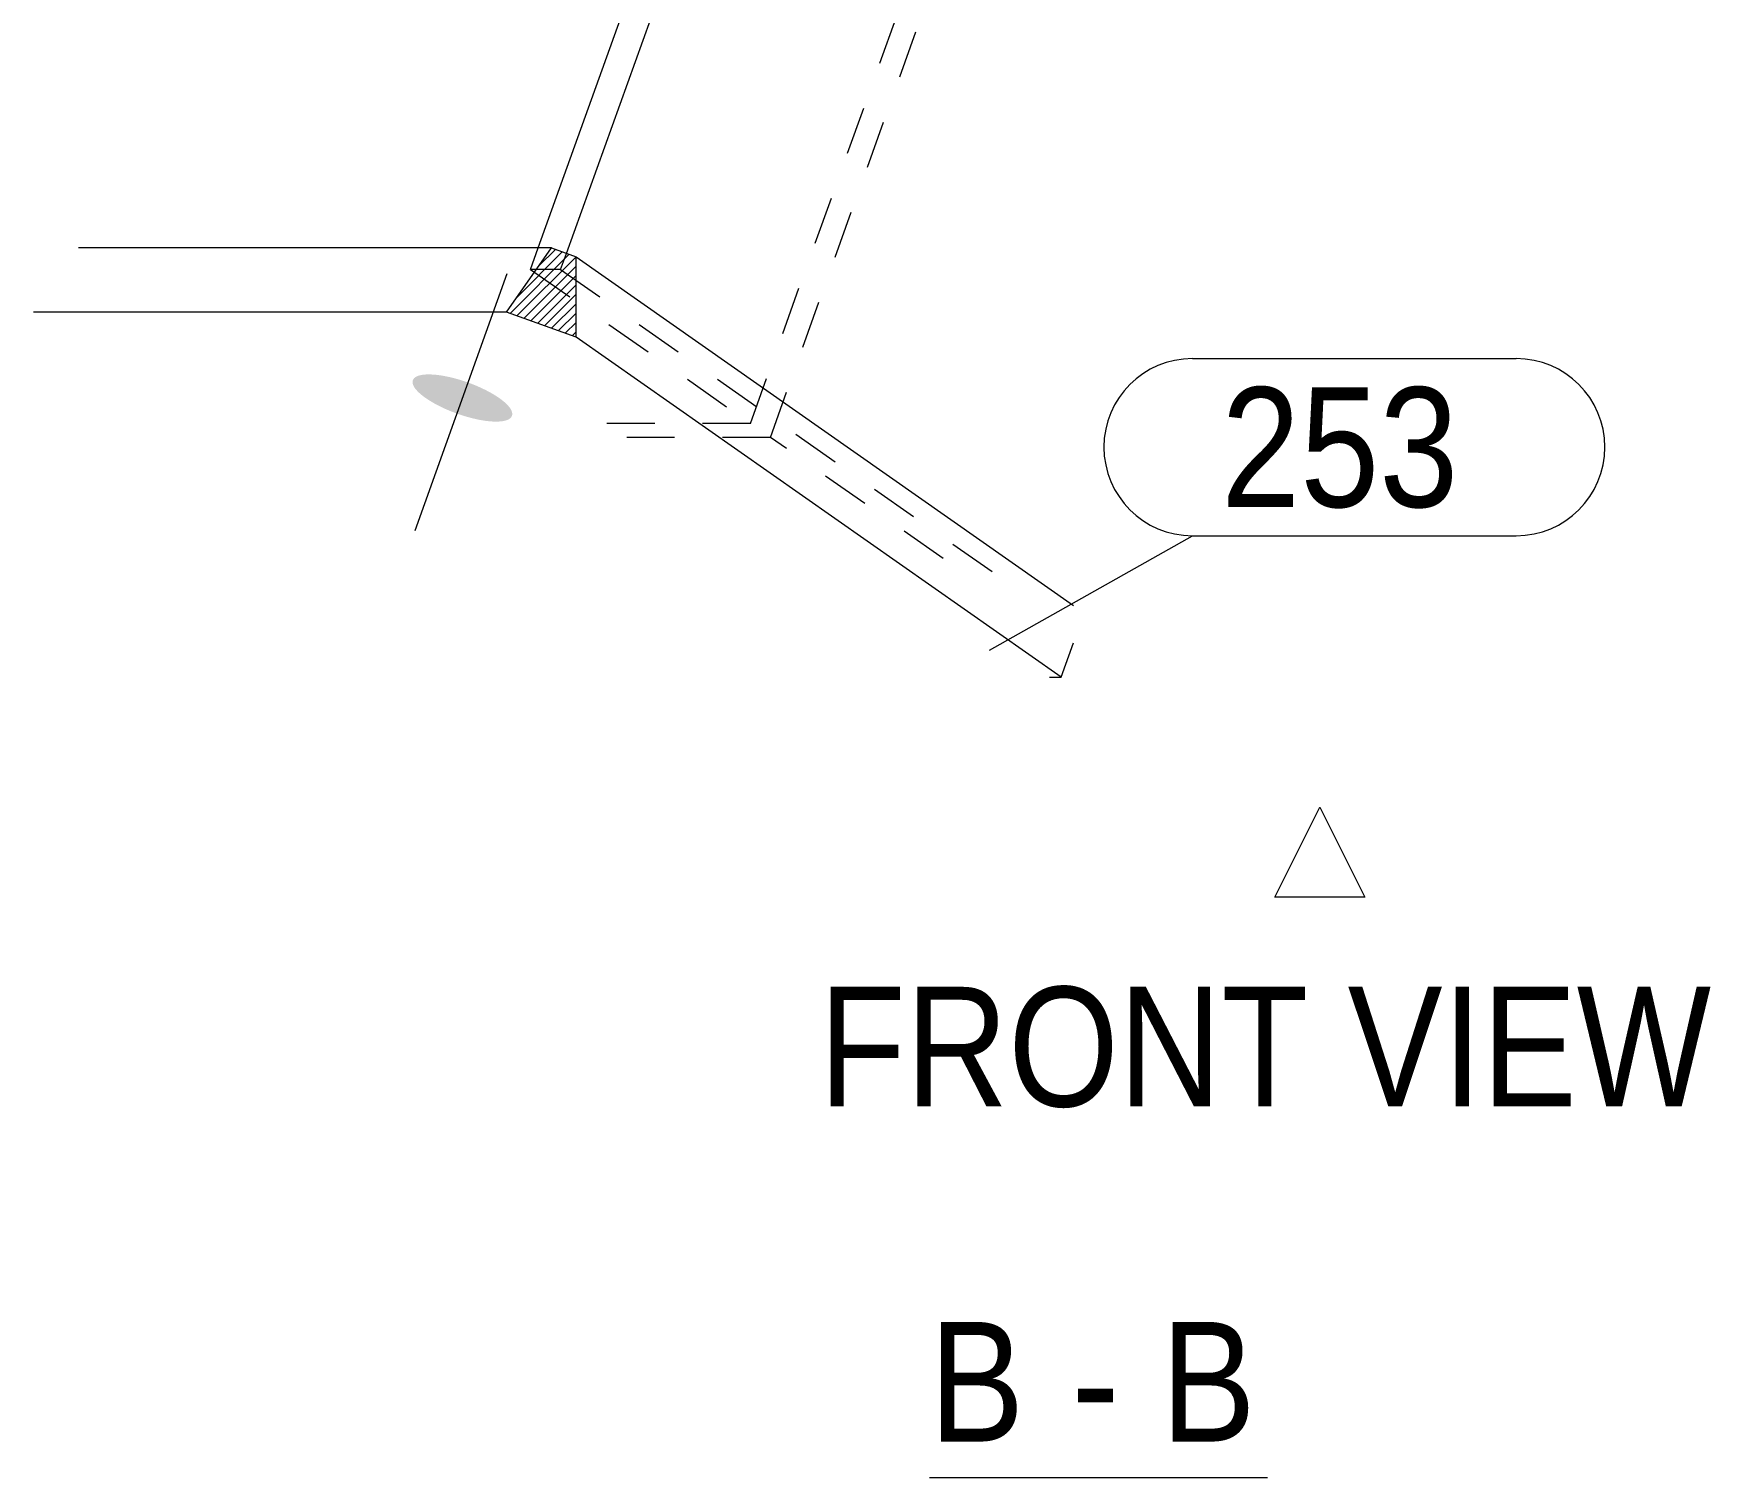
# Model space of a CAD drawing. Header units: millimetres. Extents: x 2 to 579, y 1 to 825.
# Drawn here: x 213.41 to 248.43, y 739.49 to 769.65 of the extents above; entities that cross this region are included whole.
import ezdxf

# ---------------------------------------------------------------- set-up
doc = ezdxf.new("R2010")
doc.units = ezdxf.units.MM
doc.linetypes.add('XKITLINE00', pattern=[0])
doc.linetypes.add('XKITLINE01', pattern=[4, 1, -1, 1, -1])
for name, color, linetype, lineweight in [('Bolt', 3, 'Continuous', 0), ('OtherObjectType', 7, 'Continuous', 0), ('Part', 2, 'Continuous', 0), ('PartMark', 7, 'Continuous', 0)]:
    doc.layers.add(name, color=color, linetype=linetype, lineweight=lineweight)
doc.styles.add('ARIAL', font='ARIAL.TTF')

# ---------------------------------------------------------------- blocks, each defined once
blk = doc.blocks.new('*A7')
at = {"layer": 'Part', "color": 7, "linetype": 'XKITLINE00', "lineweight": 0}
for p, q in [((223.361, 763.807), (224.595, 765.042)), ((223.505, 763.755), (224.739, 764.99)), ((223.507, 764.149), (224.451, 765.093)), ((223.965, 764.803), (224.307, 765.145)), ((224.739, 764.99), (224.739, 764.99)), ((223.649, 763.704), (224.739, 764.794)), ((223.793, 763.652), (224.739, 764.598)), ((223.937, 763.6), (224.739, 764.403)), ((224.081, 763.548), (224.739, 764.207)), ((224.225, 763.497), (224.739, 764.011)), ((224.369, 763.445), (224.739, 763.815)), ((224.513, 763.393), (224.739, 763.62)), ((224.657, 763.341), (224.739, 763.424))]:
    blk.add_line(p, q, dxfattribs=at)
blk = doc.blocks.new('*A129')
at = {"layer": 'Bolt'}
blk.add_hatch(color=3, dxfattribs=at).paths.add_polyline_path([(222.533, 762.346), (222.583, 762.326), (222.633, 762.306), (222.682, 762.286), (222.73, 762.264), (222.778, 762.242), (222.824, 762.22), (222.87, 762.197), (222.914, 762.174), (222.957, 762.151), (222.998, 762.127), (223.038, 762.103), (223.076, 762.079), (223.113, 762.055), (223.147, 762.031), (223.18, 762.007), (223.211, 761.982), (223.24, 761.958), (223.267, 761.935), (223.291, 761.911), (223.314, 761.888), (223.334, 761.865), (223.352, 761.843), (223.367, 761.821), (223.38, 761.799), (223.39, 761.779), (223.398, 761.758), (223.404, 761.739), (223.407, 761.72), (223.408, 761.702), (223.406, 761.685), (223.401, 761.669), (223.394, 761.653), (223.385, 761.639), (223.373, 761.625), (223.359, 761.612), (223.342, 761.601), (223.323, 761.59), (223.301, 761.581), (223.278, 761.573), (223.252, 761.566), (223.224, 761.56), (223.194, 761.555), (223.162, 761.551), (223.128, 761.549), (223.092, 761.547), (223.055, 761.547), (223.016, 761.548), (222.975, 761.551), (222.933, 761.554), (222.889, 761.559), (222.844, 761.564), (222.798, 761.571), (222.751, 761.579), (222.703, 761.588), (222.655, 761.599), (222.605, 761.61), (222.555, 761.622), (222.505, 761.636), (222.454, 761.65), (222.403, 761.665), (222.352, 761.681), (222.3, 761.698), (222.25, 761.716), (222.199, 761.735), (222.149, 761.754), (222.099, 761.774), (222.05, 761.795), (222.001, 761.816), (221.954, 761.838), (221.908, 761.861), (221.862, 761.883), (221.818, 761.906), (221.775, 761.93), (221.734, 761.954), (221.694, 761.978), (221.656, 762.002), (221.619, 762.026), (221.584, 762.05), (221.552, 762.074), (221.521, 762.098), (221.492, 762.122), (221.465, 762.146), (221.44, 762.17), (221.418, 762.193), (221.398, 762.216), (221.38, 762.238), (221.365, 762.26), (221.352, 762.281), (221.341, 762.302), (221.333, 762.322), (221.328, 762.342), (221.325, 762.361), (221.324, 762.379), (221.326, 762.396), (221.331, 762.412), (221.338, 762.428), (221.347, 762.442), (221.359, 762.456), (221.373, 762.468), (221.39, 762.48), (221.409, 762.49), (221.43, 762.5), (221.454, 762.508), (221.48, 762.515), (221.508, 762.521), (221.538, 762.526), (221.57, 762.53), (221.604, 762.532), (221.639, 762.533), (221.677, 762.533), (221.716, 762.532), (221.757, 762.53), (221.799, 762.527), (221.843, 762.522), (221.888, 762.516), (221.934, 762.509), (221.981, 762.501), (222.028, 762.492), (222.077, 762.482), (222.127, 762.471), (222.177, 762.458), (222.227, 762.445), (222.278, 762.431), (222.329, 762.415), (222.38, 762.399), (222.431, 762.382), (222.482, 762.364)], flags=17)
at = {"layer": 'Bolt', "color": 3, "linetype": 'XKITLINE00', "lineweight": 0}
blk.add_line((223.297, 764.633), (221.371, 759.269), dxfattribs=at)
blk = doc.blocks.new('*A136')
at = {"layer": 'Part', "color": 7, "linetype": 'XKITLINE01', "lineweight": 0}
for p, q in [((227.748, 775.749), (231.538, 786.299)), ((228.377, 775.749), (232.166, 786.299)), ((231.538, 786.299), (233.7, 786.299)), ((228.382, 761.509), (232.41, 772.726)), ((228.798, 761.218), (232.41, 771.276)), ((223.789, 764.726), (223.95, 765.175)), ((224.418, 764.726), (224.538, 765.062)), ((224.418, 764.726), (223.789, 764.726)), ((223.789, 764.726), (228.382, 761.509)), ((224.418, 764.726), (233.7, 758.224)), ((228.382, 761.509), (224.553, 761.509)), ((228.798, 761.218), (225.364, 761.218)), ((232.41, 758.687), (228.798, 761.218))]:
    blk.add_line(p, q, dxfattribs=at)
at = {"layer": 'Part', "color": 2, "linetype": 'XKITLINE00', "lineweight": 0}
for p, q in [((223.95, 765.175), (227.748, 775.749)), ((224.538, 765.062), (228.377, 775.749))]:
    blk.add_line(p, q, dxfattribs=at)
blk = doc.blocks.new('*A138')
at = {"layer": 'Part', "color": 2, "linetype": 'XKITLINE00', "lineweight": 0}
for p, q in [((224.225, 765.175), (214.348, 765.175)), ((223.286, 763.834), (224.225, 765.175)), ((224.225, 765.175), (224.739, 764.99)), ((224.739, 764.99), (235.132, 757.709)), ((224.739, 763.312), (224.739, 764.99)), ((223.286, 763.834), (213.408, 763.834)), ((224.739, 763.312), (223.286, 763.834)), ((234.875, 756.212), (224.739, 763.312)), ((234.875, 756.212), (235.132, 756.929)), ((234.63, 756.212), (234.875, 756.212))]:
    blk.add_line(p, q, dxfattribs=at)
blk = doc.blocks.new('*A372')
at = {"layer": 'PartMark', "color": 7, "linetype": 'XKITLINE00', "lineweight": 0}
for p, q in [((237.614, 762.864), (244.377, 762.864)), ((233.372, 756.771), (237.614, 759.164)), ((237.614, 759.164), (244.377, 759.164))]:
    blk.add_line(p, q, dxfattribs=at)
for centre, start, end in [((237.614, 761.014), 90, 270), ((244.377, 761.014), 270, 90)]:
    blk.add_arc(centre, 1.85, start, end, dxfattribs=at)
at = {"layer": 'PartMark', "color": 3, "style": 'ARIAL', "width": 0.85}
blk.add_text('253', height=2.5, dxfattribs=at).set_placement((238.214, 759.764))
blk = doc.blocks.new('*A381')
at = {"layer": 'OtherObjectType', "color": 7, "linetype": 'XKITLINE00', "lineweight": 0}
for p, q in [((239.337, 751.615), (240.275, 753.49)), ((240.275, 753.49), (241.212, 751.615)), ((240.275, 753.49), (240.275, 753.49)), ((241.212, 751.615), (239.337, 751.615)), ((232.121, 739.49), (239.179, 739.49))]:
    blk.add_line(p, q, dxfattribs=at)
at = {"layer": 'OtherObjectType', "color": 7, "style": 'ARIAL', "width": 0.85}
for s, p in [('FRONT VIEW', (229.811, 747.24)), ('B', (232.121, 740.24)), ('B', (236.955, 740.24)), ('-', (235.095, 740.24))]:
    blk.add_text(s, height=2.5, dxfattribs=at).set_placement(p)

msp = doc.modelspace()

# ---------------------------------------------------------------- block references
at = {"lineweight": 0}
for name in ['*A136', '*A138', '*A7', '*A129', '*A372']:
    msp.add_blockref(name, (0, 0), dxfattribs=at)
at = {"layer": 'OtherObjectType', "lineweight": 0}
msp.add_blockref('*A381', (0, 0), dxfattribs=at)

doc.saveas('drawing.dxf')
